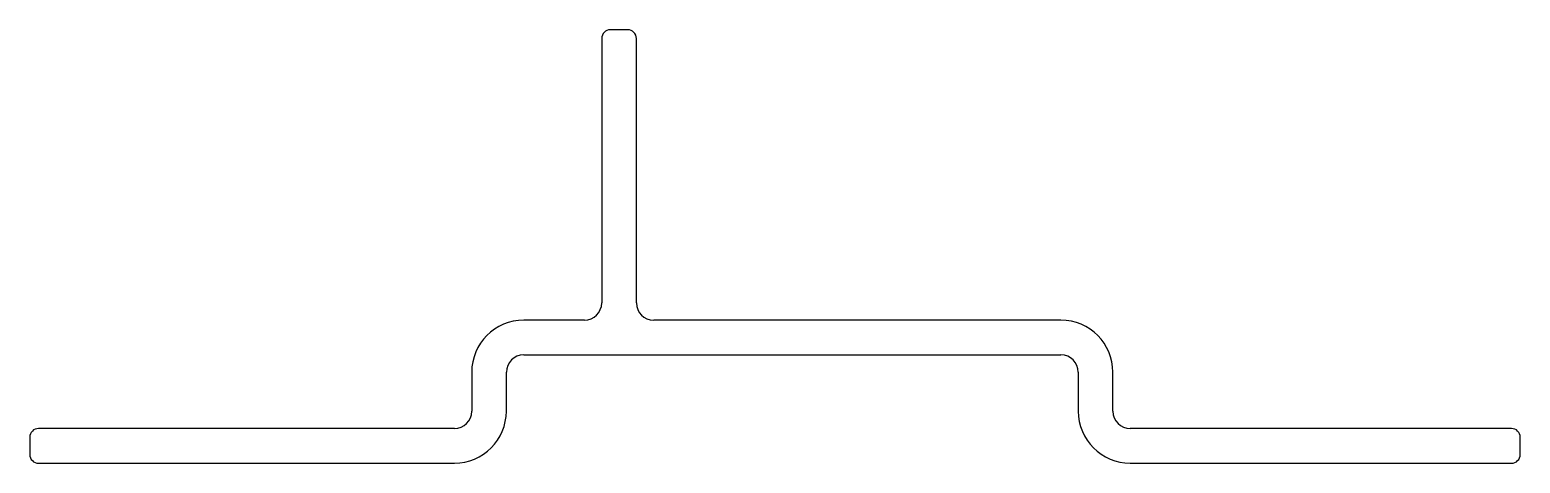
# Model space of a CAD drawing. Extents: x 1.8 to 87.8, y 1.8 to 26.8.
import ezdxf

# ---------------------------------------------------------------- set-up
doc = ezdxf.new("R2010")
doc.units = 0
doc.layers.get('0').update_dxf_attribs({"linetype": 'CONTINUOUS'})

msp = doc.modelspace()

# ---------------------------------------------------------------- linework, layer by layer
for p, q in [((36.312, 26.769), (35.312, 26.769)), ((34.812, 26.269), (34.812, 11.019)), ((36.812, 11.019), (36.812, 26.269)), ((33.812, 10.019), (30.312, 10.019)), ((61.312, 10.019), (37.812, 10.019)), ((30.312, 8.019), (61.312, 8.019)), ((27.312, 7.019), (27.312, 4.769)), ((29.312, 4.769), (29.312, 7.019)), ((62.312, 7.019), (62.312, 4.769)), ((64.312, 4.769), (64.312, 7.019)), ((26.312, 3.769), (2.312, 3.769)), ((87.312, 3.769), (65.312, 3.769)), ((1.812, 3.269), (1.812, 2.269)), ((87.812, 2.269), (87.812, 3.269)), ((2.312, 1.769), (26.312, 1.769)), ((65.312, 1.769), (87.312, 1.769))]:
    msp.add_line(p, q)
for centre, radius, start, end in [((35.312, 26.269), 0.5, 90, 180), ((36.312, 26.269), 0.5, 0, 90), ((33.812, 11.019), 1, 270, 0), ((37.812, 11.019), 1, 180, 269.99999), ((30.312, 7.019), 3, 90, 180), ((61.312, 7.019), 3, 360, 90), ((30.312, 7.019), 1, 90, 180), ((61.312, 7.019), 1, 0, 90), ((26.312, 4.769), 3, 270, 0), ((26.312, 4.769), 1, 270, 0), ((65.312, 4.769), 3, 180, 270), ((65.312, 4.769), 1, 180, 269.99999), ((2.312, 3.269), 0.5, 90, 179.99999), ((87.312, 3.269), 0.5, 360, 90), ((2.312, 2.269), 0.5, 180, 269.99999), ((87.312, 2.269), 0.5, 270, 0)]:
    msp.add_arc(centre, radius, start, end)

doc.saveas('drawing.dxf')
